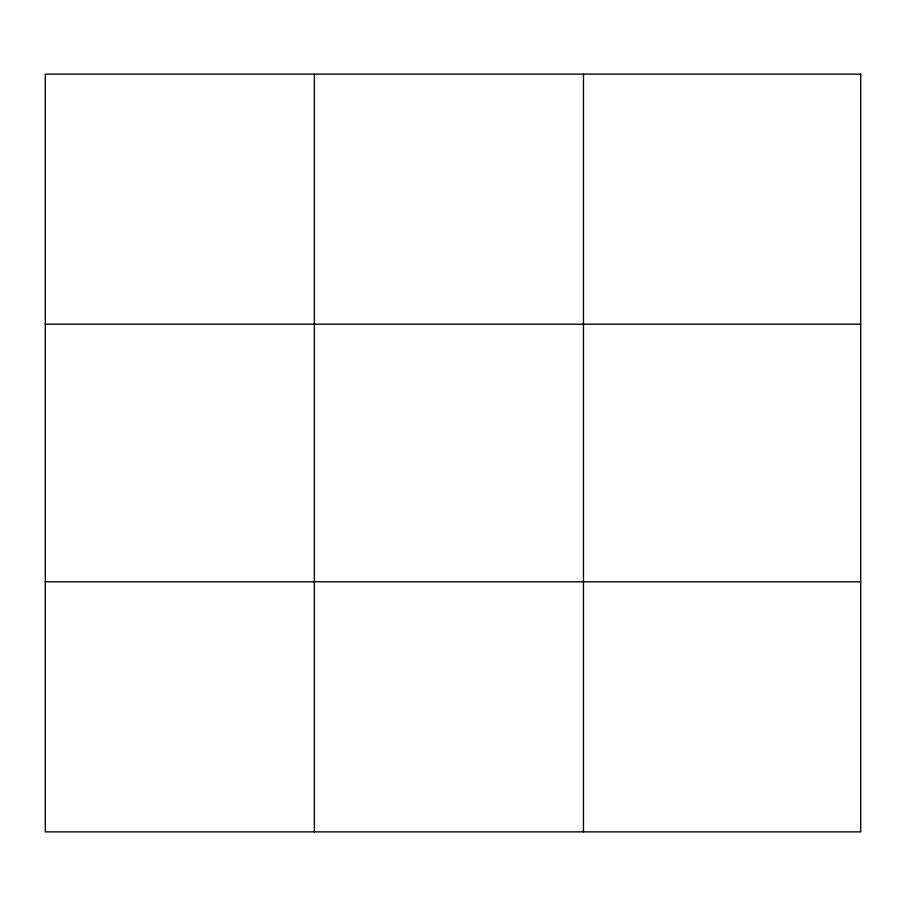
<?xml version="1.0" encoding="UTF-8"?>
<svg xmlns="http://www.w3.org/2000/svg" width="906" height="906" viewBox="0 0 906 906"><rect width="100%" height="100%" fill="white"/><g stroke="black" fill="none" stroke-linecap="round" stroke-linejoin="round"><path stroke-width="1.36" d="M314.382 831.867L314.382 74.133M583.464 831.867L583.464 74.133M45.3 324.189L860.7 324.189M45.3 581.811L860.7 581.811M860.7 74.133L860.7 831.867L45.3 831.867L45.3 74.133L860.7 74.133"/></g></svg>
